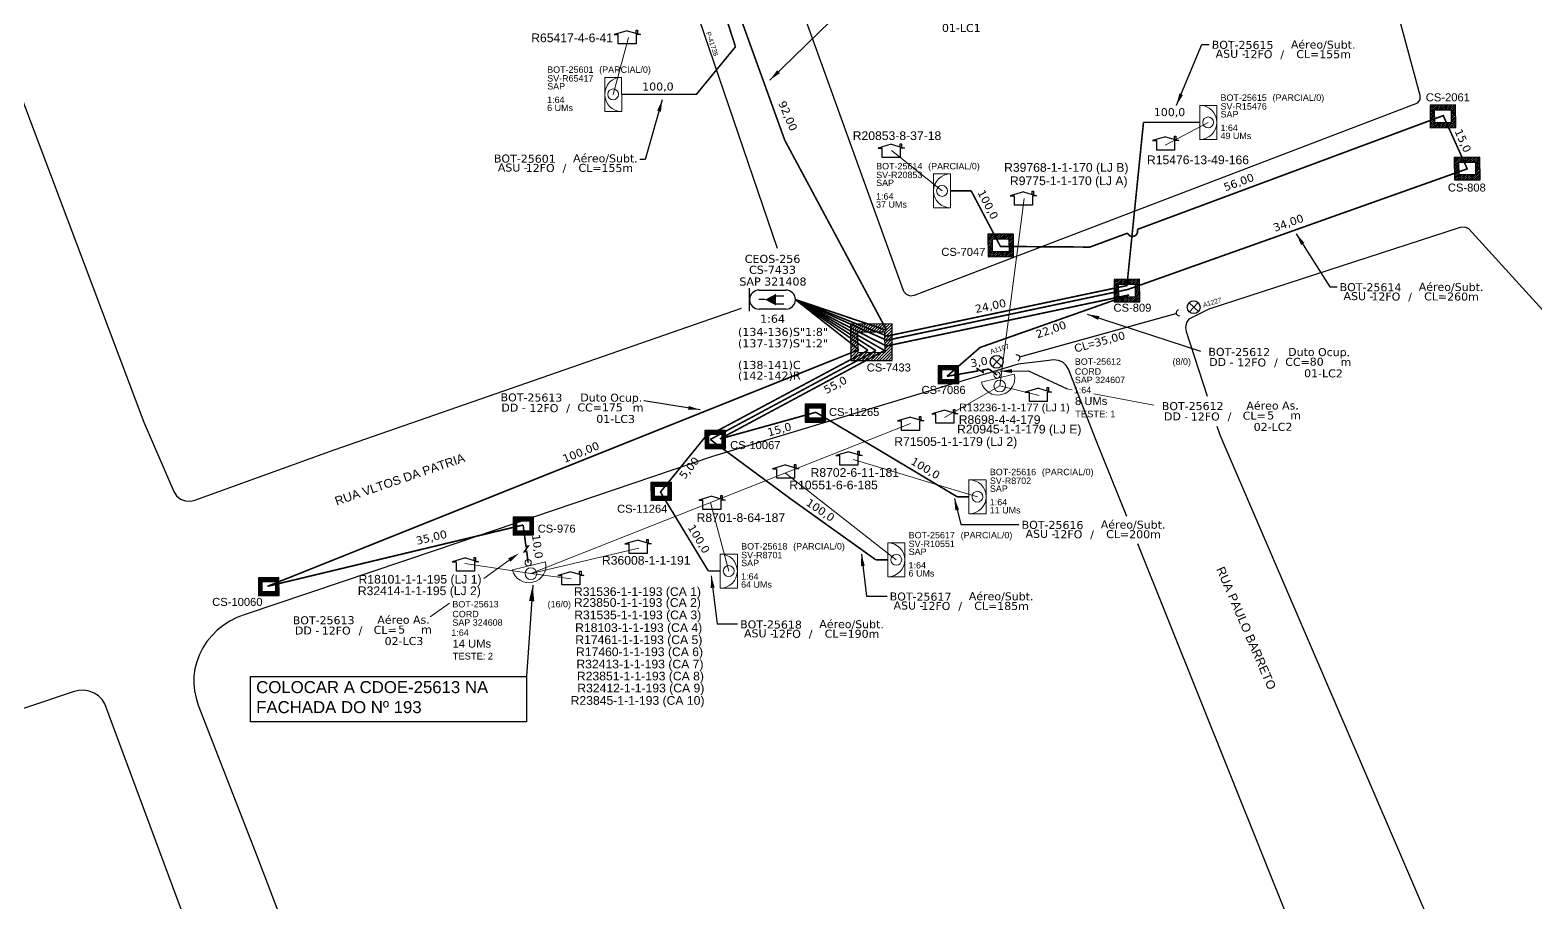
# Model space of a CAD drawing. Header units: millimetres. Extents: x 588718 to 589579, y 9715374 to 9716002.
# Drawn here: x 589070.2 to 589258.4, y 9715583.6 to 9715692.7 of the extents above; entities that cross this region are included whole.
import ezdxf
from ezdxf.enums import TextEntityAlignment as Align

# ---------------------------------------------------------------- set-up
doc = ezdxf.new("R2010")
doc.units = ezdxf.units.MM
for name, color, linetype in [('10.1-Caixas Subterrâneas', 5, 'Continuous'), ('20.4-CEOS', 1, 'Continuous'), ('CAP a instalar', 1, 'Continuous'), ('celulas gpon', 7, 'Continuous'), ('DROP DE CLIENTE', 140, 'Continuous'), ('label_cabos', 7, 'Continuous'), ('locais legendas', 7, 'Continuous'), ('QUADRA', 7, 'Continuous'), ('Subida Lateral', 5, 'Continuous'), ('surveys', 7, 'Continuous'), ('surveys legendas', 7, 'Continuous')]:
    doc.layers.add(name, color=color, linetype=linetype)
for name, color, linetype, lineweight in [("20.0-LEGENDA DOS CDO'S", 1, 'Continuous', 0), ('20.1-CDO_INTERIOR', 1, 'Continuous', 0), ('20.2-CDO_POSTE', 1, 'Continuous', 5), ('20.6-CORDOALHA_SUPORTE', 7, 'Continuous', 25), ('CORDOALHA_SUPORTE', 7, 'Continuous', 25), ('Segmento Logradouro Texto', 238, 'Continuous', 0)]:
    doc.layers.add(name, color=color, linetype=linetype, lineweight=lineweight)
doc.styles.add('ARIAL', font='arial.ttf')
doc.styles.add('DIGICADE', font='arial.ttf')
doc.styles.add('ROMANS', font='arial.ttf')
doc.styles.add('siredit', font='verdana.ttf')
doc.styles.get("Standard").update_dxf_attribs({"font": 'arial.ttf'})
doc.dimstyles.new('CL', dxfattribs={"dimtxt": 1, "dimasz": 2, "dimexe": 0.18, "dimexo": 0.0625, "dimgap": 0.09, "dimtad": 0, "dimdec": 0, "dimrnd": 1, "dimzin": 0, "dimdsep": 46, "dimtxsty": 'siredit', "dimblk": 'NONE', "dimcen": 0, "dimse1": 1, "dimse2": 1, "dimsd1": 1, "dimsd2": 1, "dimclrt": 7, "dimadec": 0, "dimazin": 0, "dimtfac": 1, "dimtdec": 0, "dimtofl": 0, "dimtmove": 0, "dimatfit": 3, "dimfxl": 0, "dimtolj": 1, "dimtzin": 0, "dimarcsym": 0})
doc.dimstyles.new('ISO-25', dxfattribs={"dimtxt": 2.5, "dimasz": 2.5, "dimexe": 1.25, "dimexo": 0.625, "dimtad": 1, "dimtxsty": 'Standard', "dimcen": 2.5, "dimadec": 0, "dimazin": 0, "dimtfac": 1, "dimtmove": 0, "dimatfit": 3, "dimfxl": 0, "dimarcsym": 0})

# ---------------------------------------------------------------- blocks, each defined once
blk = doc.blocks.new('SURVEY_SURVEY')
for p, q in [((0, 0.0000152), (-0.0000151, 0.0000108)), ((-0.0000151, 0.0000108), (-0.0000104, 0.0000108)), ((-0.0000103, 0), (-0.0000103, 0.0000108)), ((0.0000103, 0), (-0.0000103, 0)), ((0, 0.0000152), (0.0000151, 0.0000108)), ((0.0000101, 0.0000159), (0.0000117, 0.0000159)), ((0.0000101, 0.0000123), (0.0000101, 0.0000159)), ((0.0000151, 0.0000108), (0.0000103, 0.0000108)), ((0.0000103, 0.0000108), (0.0000103, 0)), ((0.0000117, 0.0000159), (0.0000117, 0.0000119))]:
    blk.add_line(p, q)
blk = doc.blocks.new('CDOI_CT_ESQ')
at = {"layer": '20.1-CDO_INTERIOR', "color": 8, "lineweight": 18}
blk.add_lwpolyline([(-2.12, -2.13), (-2.12, 2.12), (0, 2.12), (0.01, -2.13)], close=True, dxfattribs=at)
blk.add_circle((-1.06, 0), 0.68, dxfattribs=at)
blk.add_arc((0.01, 0), 2.13, 90.0276, 270.0276, dxfattribs=at)
at = {"layer": "20.0-LEGENDA DOS CDO'S", "color": 8, "style": 'ARIAL'}
for tag, p in [('CDO_N', (-9.3, 2.69)), ('SURVEY', (-9.3, 1.6)), ('SAP', (-9.3, 0.61)), ('1:XX', (-9.31, -1.08)), ('UMS', (-9.31, -2.09))]:
    blk.add_attdef(tag, p, '', height=0.8, rotation=359.9724, dxfattribs=at)
blk.add_attdef('FIBRAS_UTILIZADAS', text='', height=0.8, rotation=359.9724, dxfattribs=at).set_placement((-1.59, 2.69), align=Align.CENTER)
blk = doc.blocks.new('CDOI_CT_DRT')
at = {"layer": '20.1-CDO_INTERIOR', "color": 8, "lineweight": 18}
blk.add_lwpolyline([(2.13, -2.13), (2.13, 2.12), (0, 2.12), (0, -2.13)], close=True, dxfattribs=at)
blk.add_circle((1.06, 0), 0.68, dxfattribs=at)
blk.add_arc((0, 0), 2.13, 269.9724, 89.9724, dxfattribs=at)
at = {"layer": "20.0-LEGENDA DOS CDO'S", "color": 8, "style": 'ARIAL'}
for tag, p in [('SURVEY', (2.61, 1.6)), ('CDO_N', (2.61, 2.69)), ('SAP', (2.61, 0.61)), ('1:XX', (2.6, -1.08)), ('UMS', (2.6, -2.09))]:
    blk.add_attdef(tag, p, '', height=0.8, rotation=359.9724, dxfattribs=at)
blk.add_attdef('FIBRAS_UTILIZADAS', text='', height=0.8, rotation=359.9724, dxfattribs=at).set_placement((10.32, 2.69), align=Align.CENTER)
blk = doc.blocks.new('*X0')
at = {"color": 0, "linetype": 'Continuous'}
for p, q in [((-1.25, 0.34099), (-0.49099, 1.1)), ((-1.25, 0.517767), (-0.667767, 1.1)), ((-1.25, 0.694544), (-0.844544, 1.1)), ((-1.25, 0.87132), (-1.02132, 1.1)), ((-1.25, 1.048097), (-1.198097, 1.1)), ((-0.789214, 0.625), (-0.314214, 1.1)), ((-0.612437, 0.625), (-0.137437, 1.1)), ((-0.43566, 0.625), (0.03934, 1.1)), ((-0.258883, 0.625), (0.216117, 1.1)), ((-0.082107, 0.625), (0.392893, 1.1)), ((0.09467, 0.625), (0.56967, 1.1)), ((0.271447, 0.625), (0.746447, 1.1)), ((0.448223, 0.625), (0.923223, 1.1)), ((0.625, 0.625), (1.1, 1.1)), ((0.801777, 0.625), (1.25, 1.073223)), ((-1.25, 0.164214), (-0.8035, 0.610714)), ((-1.25, -0.012563), (-0.8035, 0.433937)), ((-1.25, -0.18934), (-0.8035, 0.25716)), ((-1.25, -0.366117), (-0.8035, 0.080383)), ((0.8035, 0.449947), (1.25, 0.896447)), ((0.8035, 0.27317), (1.25, 0.71967)), ((0.8035, 0.096393), (1.25, 0.542893)), ((0.8035, -0.080383), (1.25, 0.366117)), ((0.8035, -0.25716), (1.25, 0.18934)), ((0.8035, -0.433937), (1.25, 0.012563)), ((-1.25, -0.542893), (-0.8035, -0.096393)), ((-1.25, -0.71967), (-0.8035, -0.27317)), ((-1.25, -0.896447), (-0.8035, -0.449947)), ((-1.25, -1.073223), (-0.801777, -0.625)), ((-1.1, -1.1), (-0.625, -0.625)), ((-0.923223, -1.1), (-0.448223, -0.625)), ((-0.746447, -1.1), (-0.271447, -0.625)), ((-0.56967, -1.1), (-0.09467, -0.625)), ((-0.392893, -1.1), (0.082107, -0.625)), ((-0.216117, -1.1), (0.258883, -0.625)), ((-0.03934, -1.1), (0.43566, -0.625)), ((0.137437, -1.1), (0.612437, -0.625)), ((0.314214, -1.1), (0.789214, -0.625)), ((0.49099, -1.1), (1.25, -0.34099)), ((0.667767, -1.1), (1.25, -0.517767)), ((0.8035, -0.610714), (1.25, -0.164214)), ((0.844544, -1.1), (1.25, -0.694544)), ((1.02132, -1.1), (1.25, -0.87132)), ((1.198097, -1.1), (1.25, -1.048097))]:
    blk.add_line(p, q, dxfattribs=at)
blk = doc.blocks.new('MANHOLE_MQ')
at = {"color": 0, "linetype": 'Continuous'}
for p, q in [((0.00000623, 0.00000569), (-0.00000627, 0.00000569)), ((-0.00000627, 0.00000569), (-0.00000627, -0.00000531)), ((0.00000623, -0.00000531), (0.00000623, 0.00000569)), ((-0.00000404, 0.00000331), (0.00000399, 0.00000331)), ((-0.00000404, -0.00000294), (-0.00000404, 0.00000331)), ((0.00000399, 0.00000331), (0.00000399, -0.00000294)), ((0.00000399, -0.00000294), (-0.00000404, -0.00000294)), ((0.00000399, -0.00000294), (0.00000399, -0.00000294)), ((-0.00000627, -0.00000531), (0.00000623, -0.00000531))]:
    blk.add_line(p, q, dxfattribs=at)
at = {"color": 0, "linetype": 'Continuous', "xscale": 5e-06, "yscale": 5e-06, "zscale": 1e-05}
blk.add_blockref('*X0', (-0.00000002, 0.00000019), dxfattribs=at)
blk = doc.blocks.new('*U7')
at = {"color": 0}
blk.add_line((2.14, -0.58), (-2.1, -0.68), dxfattribs=at)
for centre, radius in [((0, 0.38), 0.733), ((0.03, -1.03), 0.393)]:
    blk.add_circle(centre, radius, dxfattribs=at)
blk.add_arc((0.02, -0.63), 2.12, 1.3782, 181.3782, dxfattribs=at)
blk = doc.blocks.new('*U15')
at = {"layer": '20.4-CEOS'}
for p, q in [((-4.54, 1.19), (-1.19, 1.19)), ((-1.19, -1.19), (-4.54, -1.19))]:
    blk.add_line(p, q, dxfattribs=at)
for points in [[(-5.73, -1.43), (-5.73, 1.44)], [(-3.79, 0), (-4.59, 0)], [(-2.47, 0.48), (-1.45, 0.48)], [(-2.47, -0.52), (-1.45, -0.52)]]:
    blk.add_lwpolyline(points, dxfattribs=at)
blk.add_lwpolyline([(-3.79, 0, 0, 1.47, 0), (-2.41, 0, 1.47, 1.47, 0)], format="xyseb", dxfattribs=at)
for centre, start, end in [((-4.54, 0), 90, 270), ((-1.19, 0), 270, 90)]:
    blk.add_arc(centre, 1.19, start, end, dxfattribs=at)
at = {"layer": '20.4-CEOS', "color": 7, "style": 'siredit'}
for tag, p in [('LOCAL', (-2.86, 4.24)), ('FID', (-2.86, 5.6)), ('SAP', (-2.81, 2.77)), ('RACIO_SPLITAGEM', (-2.86, -1.88))]:
    blk.add_attdef(tag, text='', height=1.01, dxfattribs=at).set_placement(p, align=Align.TOP_CENTER)
for tag, flags, p in [('ID_ATIVIDADE', 3, (-2.86, -3.58)), ('FATOR', 1, (-2.86, -4.89))]:
    blk.add_attdef(tag, text='', height=1.01, dxfattribs=dict(at, flags=flags)).set_placement(p, align=Align.TOP_CENTER)
at = {"layer": '20.4-CEOS', "color": 7, "style": 'siredit', "flags": 3}
blk.add_attdef('QTDE', (-4.97, -7.12), '', height=1.01, dxfattribs=at)
blk = doc.blocks.new('*U16')
at = {"layer": '20.4-CEOS', "color": 7, "style": 'siredit'}
for tag, p in [('FIBRAS_SPLITTER', (0, 0)), ('FIBRAS_TOP_C', (0, -4.13)), ('RESERVA_FINAIS', (0, -5.46))]:
    blk.add_attdef(tag, p, '', height=1.01, dxfattribs=at)
for tag, p, flags in [('ID_ATIVIDADE', (0, -6.77), 3), ('FATOR', (0, -8.09), 1), ('QTDE', (0, -9.4), 1), ('FID', (0, -10.71), 1)]:
    blk.add_attdef(tag, p, '', height=1.01, dxfattribs=dict(at, flags=flags))
blk = doc.blocks.new('*U17')
at = {"layer": '20.4-CEOS', "color": 7, "style": 'siredit'}
blk.add_attdef('FIBRAS_SPLITTER', (0, 0), '', height=1.01, dxfattribs=at)
for tag, p, flags in [('ID_ATIVIDADE', (0, -1.48), 3), ('FATOR', (0, -2.79), 1), ('QTDE', (0, -4.11), 1), ('FID', (0, -5.42), 1)]:
    blk.add_attdef(tag, p, '', height=1.01, dxfattribs=dict(at, flags=flags))
blk = doc.blocks.new('Inst CDOE-8 CAIXA DIST OPT CDOE 48F_8D C_SPL OPTAP')
at = {"layer": "20.0-LEGENDA DOS CDO'S", "color": 0, "style": 'ARIAL'}
for tag, p, height in [('FID', (0.12, 5.25), 0.8), ('SAP', (0.12, 2.96), 0.8), ('CORDOALHA', (0.12, 4.02), 0.8), ('1:XX', (-0.01, 1.7), 0.8), ('UMS', (0.14, 0.22), 1)]:
    blk.add_attdef(tag, p, '', height=height, rotation=0.118, dxfattribs=at)
at = {"layer": "20.0-LEGENDA DOS CDO'S", "color": 0}
for tag, p, style, flags in [('ID_ATIVIDADE', (0.12, 6.47), 'ARIAL', 3), ('FATOR', (7.92, 6.47), 'ARIAL', 1), ('QTDE', (0.23, -0.97), 'DIGICADE', 3)]:
    blk.add_attdef(tag, p, '', height=0.8, rotation=0.118, dxfattribs=dict(at, style=style, flags=flags))
at = {"layer": "20.0-LEGENDA DOS CDO'S", "color": 0, "style": 'ARIAL'}
blk.add_attdef('FIBRAS_UTILIZADAS', text='', height=0.8, rotation=0.118, dxfattribs=at).set_placement((13.48, 5.26), align=Align.CENTER)
blk = doc.blocks.new('Teste  FTTH')
at = {"color": 0, "lineweight": 0, "style": 'ROMANS'}
for tag, p in [('TESTE', (-2.3, -0.29)), ('QTDE', (0.21, -0.29))]:
    blk.add_attdef(tag, p, '', height=0.48, dxfattribs=at)
for tag, p, flags in [('FID', (-2.23, -1.25), 1), ('FATOR', (-2.23, -2.03), 3), ('ID_ATIVIDADE', (-2.23, -2.72), 3)]:
    blk.add_attdef(tag, p, '', height=0.48, dxfattribs=dict(at, flags=flags))
blk = doc.blocks.new('Inst CDOE-16 CAIXA DIST OPT CDOE 48F_16D C_SPL_2_1_8')
at = {"layer": "20.0-LEGENDA DOS CDO'S", "color": 0, "style": 'ARIAL'}
for tag, p, height in [('FID', (0.12, 5.25), 0.8), ('SAP', (0.12, 2.96), 0.8), ('CORDOALHA', (0.12, 4.02), 0.8), ('1:XX', (-0.01, 1.7), 0.8), ('UMS', (0.14, 0.22), 1)]:
    blk.add_attdef(tag, p, '', height=height, rotation=0.118, dxfattribs=at)
at = {"layer": "20.0-LEGENDA DOS CDO'S", "color": 0}
for tag, p, style, flags in [('ID_ATIVIDADE', (0.12, 6.47), 'ARIAL', 3), ('FATOR', (7.92, 6.47), 'ARIAL', 1), ('QTDE', (0.1, -1.17), 'DIGICADE', 3)]:
    blk.add_attdef(tag, p, '', height=0.8, rotation=0.118, dxfattribs=dict(at, style=style, flags=flags))
at = {"layer": "20.0-LEGENDA DOS CDO'S", "color": 0, "style": 'ARIAL'}
blk.add_attdef('FIBRAS_UTILIZADAS', text='', height=0.8, rotation=0.118, dxfattribs=at).set_placement((13.48, 5.26), align=Align.CENTER)
blk = doc.blocks.new('A$C7D267BC9')
at = {"color": 1}
for p, q in [((1.49, 2.26), (2.67, 1.17)), ((2.63, 2.3), (1.53, 1.13))]:
    blk.add_line(p, q, dxfattribs=at)
blk.add_circle((2.08, 1.72), 0.803, dxfattribs=at)
blk = doc.blocks.new('_None')
blk = doc.blocks.new('Inst CB DT OCUP CFOA-SM-DD-G-24')
at = {"layer": 'label_cabos', "color": 0, "style": 'siredit'}
for tag, flags, p in [('ID_ATIVIDADE', 3, (1.31, 2.67)), ('FATOR', 1, (11.56, 2.55))]:
    blk.add_attdef(tag, text='', height=1, rotation=359.69, dxfattribs=dict(at, flags=flags)).set_placement(p, align=Align.MIDDLE_CENTER)
for tag, p in [('TIPO_CABO', (1.11, 0)), ('DESTINO_CABO', (3.13, 1.26)), ('CABO', (4.69, -0.05)), ('/', (7.71, -0.05)), ('LANCE', (10.41, 0.02)), ('TIPO_CABO', (13.11, 1.24)), ('UND', (16.46, 0)), ('FID', (13.65, -1.41))]:
    blk.add_attdef(tag, text='', height=1, rotation=359.69, dxfattribs=at).set_placement(p, align=Align.MIDDLE_CENTER)
blk.add_attdef('QTDE', (11.93, -0.45), '', height=1, rotation=359.69, dxfattribs=at)
blk = doc.blocks.new('Inst CORD ALUMINIO 4.8 MM 3F(sem recursos)')
at = {"layer": '20.6-CORDOALHA_SUPORTE', "color": 0, "lineweight": 0, "style": 'ROMANS'}
blk.add_attdef('LANCE', text='', height=1, dxfattribs=at).set_placement((-0.54, -2.21), align=Align.RIGHT)
at = {"layer": '20.6-CORDOALHA_SUPORTE', "color": 0, "style": 'siredit'}
blk.add_attdef('QTDE', (-0.54, -2.21), '', height=1, rotation=359.69, dxfattribs=at)
at = {"layer": '20.6-CORDOALHA_SUPORTE', "color": 0, "lineweight": 0, "style": 'ROMANS'}
for tag, p, flags in [('FATOR', (-5.2, -4.44), 3), ('ID_ATIVIDADE', (-5.2, -6.67), 3), ('FID', (-5.2, -8.9), 1)]:
    blk.add_attdef(tag, p, '', height=1, dxfattribs=dict(at, flags=flags))
blk = doc.blocks.new('Inst CB DT OCUP CFOA-SM-DD-S-12')
at = {"layer": 'label_cabos', "color": 0, "style": 'siredit'}
for tag, flags, p in [('ID_ATIVIDADE', 3, (1.31, 2.67)), ('FATOR', 1, (11.56, 2.55))]:
    blk.add_attdef(tag, text='', height=1, rotation=359.69, dxfattribs=dict(at, flags=flags)).set_placement(p, align=Align.MIDDLE_CENTER)
for tag, p in [('TIPO_CABO', (1.11, 0)), ('DESTINO_CABO', (3.13, 1.26)), ('CABO', (4.69, -0.05)), ('/', (7.71, -0.05)), ('LANCE', (10.41, 0.02)), ('TIPO_CABO', (13.11, 1.24)), ('UND', (16.46, 0)), ('FID', (13.65, -1.41))]:
    blk.add_attdef(tag, text='', height=1, rotation=359.69, dxfattribs=at).set_placement(p, align=Align.MIDDLE_CENTER)
blk.add_attdef('QTDE', (11.93, -0.45), '', height=1, rotation=359.69, dxfattribs=at)
blk = doc.blocks.new('Inst CB AS CFOA-SM-ASU-120-S-12')
at = {"layer": 'label_cabos', "color": 0, "style": 'siredit'}
for tag, flags, p in [('ID_ATIVIDADE', 3, (1.31, 2.67)), ('FATOR', 1, (11.56, 2.55))]:
    blk.add_attdef(tag, text='', height=1, rotation=359.69, dxfattribs=dict(at, flags=flags)).set_placement(p, align=Align.MIDDLE_CENTER)
for tag, p in [('TIPO_CABO', (1.26, 0)), ('DESTINO_CABO', (3.13, 1.26)), ('CABO', (4.69, -0.05)), ('/', (7.71, -0.05)), ('LANCE', (10.81, 0)), ('TIPO_CABO', (13.11, 1.24)), ('UND', (15.96, 0)), ('FID', (13.15, -1.41))]:
    blk.add_attdef(tag, text='', height=1, rotation=359.69, dxfattribs=at).set_placement(p, align=Align.MIDDLE_CENTER)
blk.add_attdef('QTDE', (12.43, -0.47), '', height=1, rotation=359.69, dxfattribs=at)
blk = doc.blocks.new('LEGENDA DOS CABOS')
at = {"layer": 'label_cabos', "color": 0, "style": 'siredit'}
for tag, p in [('ID', (4.24, 1.63)), ('XX', (14.31, 1.67)), ('TIPO_CABO', (2.74, 0.52)), ('CABO', (6.16, 0.47)), ('/', (9.19, 0.47)), ('METROS', (14.36, 0.47))]:
    blk.add_attdef(tag, text='', height=1, rotation=359.69, dxfattribs=at).set_placement(p, align=Align.MIDDLE_CENTER)

msp = doc.modelspace()

# ---------------------------------------------------------------- linework, layer by layer
at = {"color": 2, "lineweight": 0}
for points in [[(589199.8, 9715647.9), (589200.45, 9715647.78)], [(589203.16, 9715647.26), (589210.66, 9715645.84)], [(589130.09, 9715626.49), (589126.9, 9715624.19)], [(589122.62, 9715621.12), (589120.2, 9715619.38)]]:
    msp.add_lwpolyline(points, dxfattribs=at)
at = {"color": 3}
msp.add_lwpolyline([(589097.74, 9715611.94), (589132.23, 9715611.94), (589132.23, 9715606.26), (589097.74, 9715606.26)], close=True, dxfattribs=at)
at = {"color": 2, "lineweight": 0}
msp.add_solid([(589129.95, 9715626.69), (589131.31, 9715627.36), (589130.24, 9715626.29)], dxfattribs=at)
at = {"layer": 'CAP a instalar', "ltscale": 5, "const_width": 0.2}
for points in [[(589145.87, 9715730.58), (589164.52, 9715678.96), (589177.25, 9715655.21)], [(589173.79, 9715652.79), (589165.85, 9715659.05)], [(589177.25, 9715655.21), (589165.85, 9715659.05)], [(589207.56, 9715659.63), (589177.22, 9715653.24)], [(589207.56, 9715659.63), (589188.92, 9715653.06), (589188.92, 9715653.06), (589184.79, 9715649.46)], [(589099.87, 9715623.21), (589099.87, 9715623.21), (589173.79, 9715652.79)], [(589188.14, 9715650.04), (589184.79, 9715649.46)], [(589190.05, 9715650.37), (589189.72, 9715650.32)], [(589190.05, 9715650.37), (589191.05, 9715649.62)], [(589099.87, 9715623.21), (589131.82, 9715630.87), (589131.82, 9715630.87), (589131.82, 9715630.87)], [(589132.11, 9715628.67), (589131.82, 9715630.87)], [(589132.45, 9715626.16), (589132.33, 9715627.08)]]:
    msp.add_lwpolyline(points, dxfattribs=at)
at = {"layer": 'CAP a instalar', "color": 8, "ltscale": 5, "const_width": 0.2}
for points in [[(589146.18, 9715728.23), (589158.36, 9715690.65)], [(589158.36, 9715690.65), (589153.47, 9715684.7), (589144.13, 9715684.7)], [(589165.85, 9715659.05), (589177.27, 9715653.96), (589207.42, 9715660.32), (589249.81, 9715675.39), (589246.81, 9715682.04), (589208.57, 9715667.81)], [(589165.85, 9715659.05), (589177.32, 9715654.49), (589207.28, 9715660.8), (589209.35, 9715681.2)], [(589209.35, 9715681.2), (589216.37, 9715681.2)], [(589187.82, 9715672.63), (589185.25, 9715672.63)], [(589207.37, 9715667.36), (589202.65, 9715665.61), (589191.47, 9715665.69), (589187.82, 9715672.63)], [(589177.01, 9715652.67), (589165.85, 9715659.05)], [(589175.91, 9715652.67), (589165.85, 9715659.05)], [(589174.92, 9715652.7), (589165.85, 9715659.05)], [(589174.92, 9715652.7), (589154.52, 9715641.81)], [(589175.91, 9715652.67), (589155.21, 9715641.56)], [(589176.99, 9715652.68), (589156.4, 9715641.63)], [(589186.05, 9715634.41), (589168.4, 9715644.96), (589156.4, 9715641.63)], [(589154.52, 9715641.81), (589148.98, 9715634.99), (589154.97, 9715625.12)], [(589155.21, 9715641.56), (589165.32, 9715634.09), (589175.9, 9715626.52)], [(589187.54, 9715634.41), (589186.05, 9715634.41)], [(589156.46, 9715625.12), (589154.97, 9715625.12)], [(589177.39, 9715626.52), (589175.9, 9715626.52)]]:
    msp.add_lwpolyline(points, dxfattribs=at)
msp.add_lwpolyline([(589200.35, 9715681.21), (589200.35, 9715681.21)], close=True, dxfattribs=at)
msp.add_lwpolyline([(589207.37, 9715667.36, 1), (589208.57, 9715667.81)], format="xyb", dxfattribs=at)
at = {"layer": 'CAP a instalar', "ltscale": 5}
msp.add_lwpolyline([(589177.22, 9715653.24, 0.2, 0.2, 0), (589165.85, 9715659.05, 0, 0, 0)], format="xyseb", dxfattribs=at)
at = {"layer": 'CAP a instalar', "ltscale": 5, "const_width": 0.2}
msp.add_lwpolyline([(589177.22, 9715653.24), (589177.22, 9715653.24)], close=True, dxfattribs=at)
at = {"layer": 'CORDOALHA_SUPORTE', "ltscale": 5, "const_width": 0.15}
msp.add_lwpolyline([(589213.47, 9715657.31), (589193.88, 9715651.88)], dxfattribs=at)
for points in [[(589213.92, 9715657.02, -1), (589213.75, 9715657.77)], [(589193.64, 9715651.39, 1), (589193.4, 9715652.12)]]:
    msp.add_lwpolyline(points, format="xyb", dxfattribs=at)
at = {"layer": 'DROP DE CLIENTE', "lineweight": 0}
for points in [[(589144.97, 9715691.8), (589143.07, 9715684.7)], [(589217.44, 9715681.2), (589212.07, 9715678.34)], [(589184.18, 9715672.63), (589177.86, 9715677.67)], [(589191.38, 9715648.26), (589194.45, 9715671.69)], [(589184.46, 9715644.3), (589191.38, 9715648.26), (589196.33, 9715647.04)], [(589132.78, 9715624.8), (589180.23, 9715643.54)], [(589188.6, 9715634.41), (589173.05, 9715639.05)], [(589178.45, 9715626.52), (589164.61, 9715637.37)], [(589155.25, 9715633.67), (589157.53, 9715625.12)], [(589146.28, 9715627.96), (589132.78, 9715624.8)], [(589132.78, 9715624.8), (589124.53, 9715626.05)], [(589132.78, 9715624.8), (589137.83, 9715624.14)]]:
    msp.add_lwpolyline(points, dxfattribs=at)
at = {"layer": 'QUADRA'}
msp.add_lwpolyline([(589070.56, 9715969.97), (589089.89, 9715903.11), (589127.01, 9715805.26), (589179.34, 9715660.12), (589179.68, 9715659.71), (589180.18, 9715659.52), (589180.72, 9715659.59), (589243.64, 9715683.63), (589243.93, 9715684.06), (589243.93, 9715684.57), (589238.23, 9715705.72), (589206.73, 9715833.24), (589180.6, 9715922.18), (589170.61, 9715964.17), (589166.88, 9715978.35), (589166.47, 9715978.7), (589165.93, 9715978.8), (589135.02, 9715975.99), (589109.76, 9715974.22), (589088.59, 9715972.48), (589071.38, 9715970.99), (589070.85, 9715970.9), (589070.56, 9715969.97)], close=True, dxfattribs=at)
msp.add_lwpolyline([(589070.56, 9715969.97), (589089.89, 9715903.11), (589127.01, 9715805.26), (589179.34, 9715660.12), (589179.68, 9715659.71), (589180.18, 9715659.52), (589180.72, 9715659.59), (589243.64, 9715683.63), (589243.93, 9715684.06), (589243.93, 9715684.57), (589238.23, 9715705.72), (589206.73, 9715833.24), (589180.6, 9715922.18), (589170.61, 9715964.17), (589166.88, 9715978.35), (589166.47, 9715978.7), (589165.93, 9715978.8), (589135.02, 9715975.99), (589109.76, 9715974.22), (589088.59, 9715972.48), (589071.38, 9715970.99), (589070.85, 9715970.9), (589070.56, 9715969.97)], close=True, dxfattribs=at)
for points in [[(589008.16, 9715846.07), (589084.43, 9715643.74), (589088.15, 9715635.05), (589088.49, 9715634.52), (589089.01, 9715634.12), (589089.62, 9715633.9), (589090.29, 9715633.85), (589090.8, 9715633.96), (589108.22, 9715640.28), (589159.09, 9715657.98)], [(589163.62, 9715665.45), (589150.21, 9715704.8), (589146.97, 9715714.87), (589113.79, 9715802.22)], [(589268.82, 9715647.2), (589249.99, 9715667.89), (589249.49, 9715668.11), (589248.94, 9715668.07), (589217.5, 9715657.85), (589215, 9715656.59), (589214.72, 9715656.17), (589214.59, 9715655.54), (589214.69, 9715655.05), (589217.32, 9715646.96)], [(589207.27, 9715631.92), (589203.37, 9715641.65), (589199.96, 9715650.34), (589199.68, 9715650.83), (589199.25, 9715651.21), (589198.72, 9715651.45), (589198.12, 9715651.53), (589197.54, 9715651.43), (589193.67, 9715650.96), (589155.47, 9715639.42), (589120.84, 9715627.68), (589096.95, 9715619.65), (589096.03, 9715619.3), (589095.15, 9715618.85), (589094.34, 9715618.32), (589093.59, 9715617.71), (589092.9, 9715617.03), (589092.3, 9715616.3), (589091.78, 9715615.51), (589091.36, 9715614.67), (589091.03, 9715613.79), (589090.81, 9715612.89), (589090.68, 9715611.98), (589090.66, 9715611.05), (589090.75, 9715610.13), (589090.94, 9715609.22), (589091.22, 9715608.36), (589098.61, 9715589.32), (589160.29, 9715427.67)], [(589218.53, 9715643.24), (589218.89, 9715642.14), (589266.23, 9715532.12)], [(589270.31, 9715474.71), (589208.64, 9715628.51)], [(589149.8, 9715419.39), (589079.55, 9715608.54), (589079.2, 9715609.07), (589078.74, 9715609.51), (589078.19, 9715609.86), (589077.58, 9715610.1), (589076.93, 9715610.21), (589076.26, 9715610.19), (589075.59, 9715610.04), (588991.37, 9715581.75)], [(589149.8, 9715419.39), (589079.55, 9715608.54), (589079.2, 9715609.07), (589078.74, 9715609.51), (589078.19, 9715609.86), (589077.58, 9715610.1), (589076.93, 9715610.21), (589076.26, 9715610.19), (589075.59, 9715610.04), (588991.37, 9715581.75)]]:
    msp.add_lwpolyline(points, dxfattribs=at)
at = {"layer": 'Subida Lateral', "color": 5, "const_width": 0.2}
for points in [[(589188.14, 9715650.04), (589188.63, 9715650.13), (589188.58, 9715650.4), (589189.3, 9715649.96), (589189.24, 9715650.23), (589189.72, 9715650.32)], [(589132.33, 9715627.08), (589132.26, 9715627.58), (589131.98, 9715627.54), (589132.45, 9715628.23), (589132.18, 9715628.18), (589132.11, 9715628.67)]]:
    msp.add_lwpolyline(points, dxfattribs=at)

# ---------------------------------------------------------------- block references
at = {"color": 2, "lineweight": 0}
ref = msp.add_blockref('Inst CB DT OCUP CFOA-SM-DD-G-24', (589172.93, 9715694.41), dxfattribs=at)
ref.add_attrib('DESTINO_CABO', 'CEO-25601', dxfattribs={"layer": 'label_cabos', "color": 0, "height": 1, "rotation": 359.69, "style": 'siredit'}).set_placement((589176.06, 9715695.67), align=Align.MIDDLE_CENTER)
ref.add_attrib('TIPO_CABO', 'Duto Ocup.', dxfattribs={"layer": 'label_cabos', "color": 0, "height": 1, "rotation": 359.69, "style": 'siredit'}).set_placement((589186.04, 9715695.66), align=Align.MIDDLE_CENTER)
ref.add_attrib('/', '/', dxfattribs={"layer": 'label_cabos', "color": 0, "height": 1, "rotation": 359.69, "style": 'siredit'}).set_placement((589180.65, 9715694.36), align=Align.MIDDLE_CENTER)
ref.add_attrib('FID', '01-LC1', dxfattribs={"layer": 'label_cabos', "color": 0, "height": 1, "rotation": 359.69, "style": 'siredit'}).set_placement((589186.58, 9715693), align=Align.MIDDLE_CENTER)
ref.add_attrib('LANCE', 'CC=', dxfattribs={"layer": 'label_cabos', "color": 0, "height": 1, "rotation": 359.69, "style": 'siredit'}).set_placement((589183.34, 9715694.43), align=Align.MIDDLE_CENTER)
ref.add_attrib('UND', 'm', dxfattribs={"layer": 'label_cabos', "color": 0, "height": 1, "rotation": 359.69, "style": 'siredit'}).set_placement((589189.4, 9715694.41), align=Align.MIDDLE_CENTER)
ref.add_attrib('CABO', '24FO', dxfattribs={"layer": 'label_cabos', "color": 0, "height": 1, "rotation": 359.69, "style": 'siredit'}).set_placement((589177.62, 9715694.36), align=Align.MIDDLE_CENTER)
ref.add_attrib('TIPO_CABO', 'DD - ', dxfattribs={"layer": 'label_cabos', "color": 0, "height": 1, "rotation": 359.69, "style": 'siredit'}).set_placement((589174.04, 9715694.41), align=Align.MIDDLE_CENTER)
ref.add_attrib('QTDE', '130', (589184.86, 9715693.96), dxfattribs={"layer": 'label_cabos', "color": 0, "height": 1, "rotation": 359.69, "style": 'siredit'})
for p, values in [((589217.5, 9715689.25), {'ID': 'BOT-25615', 'CABO': '12FO', 'METROS': 'CL=155m', 'XX': 'Aéreo/Subt.', '/': '/', 'TIPO_CABO': 'ASU -'}), ((589127.79, 9715675.03), {'ID': 'BOT-25601', 'CABO': '12FO', 'METROS': 'CL=155m', 'XX': 'Aéreo/Subt.', '/': '/', 'TIPO_CABO': 'ASU -'}), ((589233.48, 9715658.96), {'ID': 'BOT-25614', 'CABO': '12FO', 'METROS': 'CL=260m', 'XX': 'Aéreo/Subt.', '/': '/', 'TIPO_CABO': 'ASU -'}), ((589193.74, 9715629.25), {'ID': 'BOT-25616', 'CABO': '12FO', 'METROS': 'CL=200m', 'XX': 'Aéreo/Subt.', '/': '/', 'TIPO_CABO': 'ASU -'}), ((589177.25, 9715620.29), {'ID': 'BOT-25617', 'CABO': '12FO', 'METROS': 'CL=185m', 'XX': 'Aéreo/Subt.', '/': '/', 'TIPO_CABO': 'ASU -'}), ((589158.56, 9715616.81), {'ID': 'BOT-25618', 'CABO': '12FO', 'METROS': 'CL=190m', 'XX': 'Aéreo/Subt.', '/': '/', 'TIPO_CABO': 'ASU -'})]:
    msp.add_blockref('LEGENDA DOS CABOS', p, dxfattribs=at).add_auto_attribs(values)
for p in [(589213.55, 9715656.38), (589188.93, 9715649.55)]:
    msp.add_blockref('A$C7D267BC9', p)
at = {"color": 0, "lineweight": 0, "rotation": 15.50738651452228}
msp.add_blockref('Inst CORD ALUMINIO 4.8 MM 3F(sem recursos)', (589203.29, 9715655.39), dxfattribs=at).add_auto_attribs({'QTDE': '35,00', 'LANCE': 'CL='})
at = {"color": 2, "lineweight": 0}
ref = msp.add_blockref('Inst CB DT OCUP CFOA-SM-DD-S-12', (589218.19, 9715651.24), dxfattribs=at)
ref.add_attrib('DESTINO_CABO', 'BOT-25612', dxfattribs={"layer": 'label_cabos', "color": 0, "height": 1, "rotation": 359.69, "style": 'siredit'}).set_placement((589221.32, 9715652.5), align=Align.MIDDLE_CENTER)
ref.add_attrib('TIPO_CABO', 'Duto Ocup.', dxfattribs={"layer": 'label_cabos', "color": 0, "height": 1, "rotation": 359.69, "style": 'siredit'}).set_placement((589231.3, 9715652.49), align=Align.MIDDLE_CENTER)
ref.add_attrib('/', '/', dxfattribs={"layer": 'label_cabos', "color": 0, "height": 1, "rotation": 359.69, "style": 'siredit'}).set_placement((589225.9, 9715651.19), align=Align.MIDDLE_CENTER)
ref.add_attrib('FID', '01-LC2', dxfattribs={"layer": 'label_cabos', "color": 0, "height": 1, "rotation": 359.69, "style": 'siredit'}).set_placement((589231.84, 9715649.83), align=Align.MIDDLE_CENTER)
ref.add_attrib('LANCE', 'CC=', dxfattribs={"layer": 'label_cabos', "color": 0, "height": 1, "rotation": 359.69, "style": 'siredit'}).set_placement((589228.6, 9715651.26), align=Align.MIDDLE_CENTER)
ref.add_attrib('UND', 'm', dxfattribs={"layer": 'label_cabos', "color": 0, "height": 1, "rotation": 359.69, "style": 'siredit'}).set_placement((589234.65, 9715651.24), align=Align.MIDDLE_CENTER)
ref.add_attrib('CABO', '12FO', dxfattribs={"layer": 'label_cabos', "color": 0, "height": 1, "rotation": 359.69, "style": 'siredit'}).set_placement((589222.87, 9715651.19), align=Align.MIDDLE_CENTER)
ref.add_attrib('TIPO_CABO', 'DD - ', dxfattribs={"layer": 'label_cabos', "color": 0, "height": 1, "rotation": 359.69, "style": 'siredit'}).set_placement((589219.3, 9715651.24), align=Align.MIDDLE_CENTER)
ref.add_attrib('QTDE', '80', (589230.12, 9715650.79), dxfattribs={"layer": 'label_cabos', "color": 0, "height": 1, "rotation": 359.69, "style": 'siredit'})
ref = msp.add_blockref('Inst CB DT OCUP CFOA-SM-DD-S-12', (589129.73, 9715645.55), dxfattribs=at)
ref.add_attrib('DESTINO_CABO', 'BOT-25613', dxfattribs={"layer": 'label_cabos', "color": 0, "height": 1, "rotation": 359.69, "style": 'siredit'}).set_placement((589132.86, 9715646.81), align=Align.MIDDLE_CENTER)
ref.add_attrib('TIPO_CABO', 'Duto Ocup.', dxfattribs={"layer": 'label_cabos', "color": 0, "height": 1, "rotation": 359.69, "style": 'siredit'}).set_placement((589142.84, 9715646.79), align=Align.MIDDLE_CENTER)
ref.add_attrib('/', '/', dxfattribs={"layer": 'label_cabos', "color": 0, "height": 1, "rotation": 359.69, "style": 'siredit'}).set_placement((589137.44, 9715645.49), align=Align.MIDDLE_CENTER)
ref.add_attrib('FID', '01-LC3', dxfattribs={"layer": 'label_cabos', "color": 0, "height": 1, "rotation": 359.69, "style": 'siredit'}).set_placement((589143.38, 9715644.13), align=Align.MIDDLE_CENTER)
ref.add_attrib('LANCE', 'CC=', dxfattribs={"layer": 'label_cabos', "color": 0, "height": 1, "rotation": 359.69, "style": 'siredit'}).set_placement((589140.14, 9715645.57), align=Align.MIDDLE_CENTER)
ref.add_attrib('UND', 'm', dxfattribs={"layer": 'label_cabos', "color": 0, "height": 1, "rotation": 359.69, "style": 'siredit'}).set_placement((589146.19, 9715645.55), align=Align.MIDDLE_CENTER)
ref.add_attrib('CABO', '12FO', dxfattribs={"layer": 'label_cabos', "color": 0, "height": 1, "rotation": 359.69, "style": 'siredit'}).set_placement((589134.42, 9715645.49), align=Align.MIDDLE_CENTER)
ref.add_attrib('TIPO_CABO', 'DD - ', dxfattribs={"layer": 'label_cabos', "color": 0, "height": 1, "rotation": 359.69, "style": 'siredit'}).set_placement((589130.84, 9715645.54), align=Align.MIDDLE_CENTER)
ref.add_attrib('QTDE', '175', (589141.66, 9715645.09), dxfattribs={"layer": 'label_cabos', "color": 0, "height": 1, "rotation": 359.69, "style": 'siredit'})
at = {"layer": '10.1-Caixas Subterrâneas', "color": 30, "rotation": 180.4029588641664}
for p, xscale, yscale, zscale in [((589246.76, 9715682), 255830.0434489276, 255830.0434489263, 255830.0434489266), ((589249.8, 9715675.48), 255830.0434489276, 255830.0434489263, 255830.0434489266), ((589191.51, 9715665.87), 255830.0434489276, 255830.0434489263, 255830.0434489266), ((589207.27, 9715660.22), 255830.0434489276, 255830.0434489263, 255830.0434489266), ((589175.33, 9715653.8), 415723.8206045073, 415723.8206045053, 415723.8206045057), ((589184.96, 9715649.7), 204664.034759142, 204664.0347591411, 204664.0347591413), ((589168.33, 9715644.89), 204664.034759142, 204664.0347591411, 204664.0347591413), ((589155.83, 9715641.61), 204664.034759142, 204664.0347591411, 204664.0347591413), ((589149.07, 9715635.12), 204664.034759142, 204664.0347591411, 204664.0347591413), ((589131.84, 9715630.78), 204664.034759142, 204664.0347591411, 204664.0347591413), ((589100.03, 9715623.21), 204664.034759142, 204664.0347591411, 204664.0347591413)]:
    msp.add_blockref('MANHOLE_MQ', p, dxfattribs=dict(at, xscale=xscale, yscale=yscale, zscale=zscale))
at = {"layer": "20.0-LEGENDA DOS CDO'S", "lineweight": 0}
for name, p, values in [('Inst CDOE-8 CAIXA DIST OPT CDOE 48F_8D C_SPL OPTAP', (589200.65, 9715645.64), {'FID': 'BOT-25612', 'CORDOALHA': 'CORD', 'SAP': 'SAP 324607', '1:XX': '1:64', 'UMS': '8 UMs', 'FIBRAS_UTILIZADAS': '(8/0)'}), ('Inst CDOE-16 CAIXA DIST OPT CDOE 48F_16D C_SPL_2_1_8', (589122.86, 9715615.32), {'FID': 'BOT-25613', 'CORDOALHA': 'CORD', 'SAP': 'SAP 324608', '1:XX': '1:64', 'UMS': '14 UMs', 'FIBRAS_UTILIZADAS': '(16/0)'})]:
    msp.add_blockref(name, p, dxfattribs=at).add_auto_attribs(values)
for p, xscale, yscale, zscale, rotation, values in [((589204.83, 9715644.84), 1.750499999999907, 1.750499999999988, 1.750499999999999, 3.12679769155e-05, {'TESTE': 'TESTE:', 'QTDE': '1'}), ((589127.04, 9715614.57), 1.750500000000025, 1.750500000000002, 1.750499999999995, 0.004078562105230502, {'TESTE': 'TESTE:', 'QTDE': '2'})]:
    msp.add_blockref('Teste  FTTH', p, dxfattribs=dict(at, xscale=xscale, yscale=yscale, zscale=zscale, rotation=rotation)).add_auto_attribs(values)
at = {"layer": '20.1-CDO_INTERIOR'}
for name, p, values in [('CDOI_CT_ESQ', (589144.13, 9715684.7), {'CDO_N': 'BOT-25601', 'FIBRAS_UTILIZADAS': '             (PARCIAL/0)', 'SURVEY': 'SV-R65417', 'SAP': 'SAP', '1:XX': '1:64', 'UMS': '6 UMs'}), ('CDOI_CT_DRT', (589216.37, 9715681.2), {'CDO_N': 'BOT-25615', 'FIBRAS_UTILIZADAS': '             (PARCIAL/0)', 'SURVEY': 'SV-R15476', 'SAP': 'SAP', '1:XX': '1:64', 'UMS': '49 UMs'}), ('CDOI_CT_ESQ', (589185.24, 9715672.63), {'CDO_N': 'BOT-25614', 'FIBRAS_UTILIZADAS': '             (PARCIAL/0)', 'SURVEY': 'SV-R20853', 'SAP': 'SAP', '1:XX': '1:64', 'UMS': '37 UMs'}), ('CDOI_CT_DRT', (589187.54, 9715634.41), {'CDO_N': 'BOT-25616', 'FIBRAS_UTILIZADAS': '             (PARCIAL/0)', 'SURVEY': 'SV-R8702', 'SAP': 'SAP', '1:XX': '1:64', 'UMS': '11 UMs'}), ('CDOI_CT_DRT', (589177.39, 9715626.52), {'CDO_N': 'BOT-25617', 'FIBRAS_UTILIZADAS': '             (PARCIAL/0)', 'SURVEY': 'SV-R10551', 'SAP': 'SAP', '1:XX': '1:64', 'UMS': '6 UMs'}), ('CDOI_CT_DRT', (589156.46, 9715625.12), {'CDO_N': 'BOT-25618', 'FIBRAS_UTILIZADAS': '             (PARCIAL/0)', 'SURVEY': 'SV-R8701', 'SAP': 'SAP', '1:XX': '1:64', 'UMS': '64 UMs'})]:
    msp.add_blockref(name, p, dxfattribs=at).add_auto_attribs(values)
at = {"layer": '20.2-CDO_POSTE', "xscale": -1, "rotation": 195.0932072165203}
for p in [(589191.29, 9715648.62), (589132.69, 9715625.16)]:
    msp.add_blockref('*U7', p, dxfattribs=at)
at = {"layer": '20.4-CEOS', "lineweight": 0}
msp.add_blockref('*U15', (589165.85, 9715659.04), dxfattribs=at).add_auto_attribs({'FID': 'CEOS-256', 'LOCAL': 'CS-7433', 'SAP': 'SAP 321408', 'RACIO_SPLITAGEM': '1:64'})
at = {"layer": '20.4-CEOS', "color": 0, "lineweight": 0}
for name, p, values in [('*U16', (589158.67, 9715654.5), {'FIBRAS_SPLITTER': '(134-136)S"1:8"', 'FIBRAS_TOP_C': '(138-141)C', 'RESERVA_FINAIS': '(142-142)R'}), ('*U17', (589158.67, 9715653.08), {'FIBRAS_SPLITTER': '(137-137)S"1:2"'})]:
    msp.add_blockref(name, p, dxfattribs=at).add_auto_attribs(values)
at = {"layer": 'label_cabos', "color": 2}
ref = msp.add_blockref('Inst CB AS CFOA-SM-ASU-120-S-12', (589212.38, 9715644.45), dxfattribs=dict(at, rotation=0.4634636605450991))
ref.add_attrib('DESTINO_CABO', 'BOT-25612', dxfattribs={"color": 0, "height": 1, "rotation": 0.1535, "style": 'siredit'}).set_placement((589215.5, 9715645.74), align=Align.MIDDLE_CENTER)
ref.add_attrib('TIPO_CABO', 'Aéreo As.', dxfattribs={"color": 0, "height": 1, "rotation": 0.1535, "style": 'siredit'}).set_placement((589225.48, 9715645.8), align=Align.MIDDLE_CENTER)
ref.add_attrib('CABO', '12FO', dxfattribs={"color": 0, "height": 1, "rotation": 0.1535, "style": 'siredit'}).set_placement((589217.07, 9715644.43), align=Align.MIDDLE_CENTER)
ref.add_attrib('/', '/', dxfattribs={"color": 0, "height": 1, "rotation": 0.1535, "style": 'siredit'}).set_placement((589220.1, 9715644.46), align=Align.MIDDLE_CENTER)
ref.add_attrib('TIPO_CABO', 'DD - ', dxfattribs={"color": 0, "height": 1, "rotation": 0.1535, "style": 'siredit'}).set_placement((589213.65, 9715644.45), align=Align.MIDDLE_CENTER)
ref.add_attrib('FID', '02-LC2', dxfattribs={"color": 0, "height": 1, "rotation": 0.1535, "style": 'siredit'}).set_placement((589225.54, 9715643.14), align=Align.MIDDLE_CENTER)
ref.add_attrib('LANCE', 'CL=', dxfattribs={"color": 0, "height": 1, "rotation": 0.1535, "style": 'siredit'}).set_placement((589223.19, 9715644.54), align=Align.MIDDLE_CENTER)
ref.add_attrib('QTDE', '5', (589224.82, 9715644.07), dxfattribs={"color": 0, "height": 1, "rotation": 0.1535, "style": 'siredit'})
ref.add_attrib('UND', 'm', dxfattribs={"color": 0, "height": 1, "rotation": 0.1535, "style": 'siredit'}).set_placement((589228.35, 9715644.58), align=Align.MIDDLE_CENTER)
ref = msp.add_blockref('Inst CB AS CFOA-SM-ASU-120-S-12', (589103.77, 9715617.68), dxfattribs=dict(at, rotation=0.4634636605450992))
ref.add_attrib('DESTINO_CABO', 'BOT-25613', dxfattribs={"color": 0, "height": 1, "rotation": 0.1535, "style": 'siredit'}).set_placement((589106.89, 9715618.97), align=Align.MIDDLE_CENTER)
ref.add_attrib('TIPO_CABO', 'Aéreo As.', dxfattribs={"color": 0, "height": 1, "rotation": 0.1535, "style": 'siredit'}).set_placement((589116.87, 9715619.03), align=Align.MIDDLE_CENTER)
ref.add_attrib('CABO', '12FO', dxfattribs={"color": 0, "height": 1, "rotation": 0.1535, "style": 'siredit'}).set_placement((589108.46, 9715617.67), align=Align.MIDDLE_CENTER)
ref.add_attrib('/', '/', dxfattribs={"color": 0, "height": 1, "rotation": 0.1535, "style": 'siredit'}).set_placement((589111.49, 9715617.69), align=Align.MIDDLE_CENTER)
ref.add_attrib('TIPO_CABO', 'DD - ', dxfattribs={"color": 0, "height": 1, "rotation": 0.1535, "style": 'siredit'}).set_placement((589105.04, 9715617.69), align=Align.MIDDLE_CENTER)
ref.add_attrib('FID', '02-LC3', dxfattribs={"color": 0, "height": 1, "rotation": 0.1535, "style": 'siredit'}).set_placement((589116.93, 9715616.37), align=Align.MIDDLE_CENTER)
ref.add_attrib('LANCE', 'CL=', dxfattribs={"color": 0, "height": 1, "rotation": 0.1535, "style": 'siredit'}).set_placement((589114.58, 9715617.77), align=Align.MIDDLE_CENTER)
ref.add_attrib('QTDE', '5', (589116.21, 9715617.31), dxfattribs={"color": 0, "height": 1, "rotation": 0.1535, "style": 'siredit'})
ref.add_attrib('UND', 'm', dxfattribs={"color": 0, "height": 1, "rotation": 0.1535, "style": 'siredit'}).set_placement((589119.74, 9715617.81), align=Align.MIDDLE_CENTER)
at = {"layer": 'surveys', "color": 255, "xscale": 108778.3616383397, "yscale": 108778.3616887024, "zscale": 108778.3616438893}
for p in [(589144.83, 9715691), (589177.83, 9715676.8), (589164.63, 9715636.72), (589172.54, 9715638.37), (589155.41, 9715632.82)]:
    msp.add_blockref('SURVEY_SURVEY', p, dxfattribs=at)
at = {"layer": 'surveys', "color": 151, "xscale": 108778.3616383397, "yscale": 108778.3616887024, "zscale": 108778.3616438893}
for p in [(589212.12, 9715677.74), (589194.35, 9715670.86), (589196.21, 9715646.31), (589180.24, 9715642.7), (589184.52, 9715643.59), (589146.19, 9715627.33), (589124.61, 9715625.1), (589137.78, 9715623.38)]:
    msp.add_blockref('SURVEY_SURVEY', p, dxfattribs=at)

# ---------------------------------------------------------------- texts
at = {"color": 0, "insert": (589098.46, 9715611.36), "char_height": 1.5, "width": 73.575, "attachment_point": 1, "style": 'ARIAL'}
msp.add_mtext('{\\C3;COLOCAR A CDOE-25613 NA \\PFACHADA DO Nº 193}', dxfattribs=at)
at = {"layer": 'celulas gpon', "style": 'siredit'}
for p in [(589146.7, 9715685.18), (589210.64, 9715681.98)]:
    msp.add_text('100,0', height=1, dxfattribs=at).set_placement(p)
for s, rotation, p in [('92,00', 293.0343, (589163.69, 9715683.62)), ('15,0', 294.2308, (589248.2, 9715680.1)), ('56,00', 20.41, (589219.59, 9715672.57)), ('100,0', 297.7088, (589188.56, 9715672.44)), ('34,00', 19.5681, (589225.77, 9715667.51)), ('24,00', 11.9021, (589188.41, 9715657.36)), ('22,00', 19.4162, (589196.1, 9715654.19)), ('3,0', 9.8857, (589187.8, 9715650.57)), ('55,0', 28.2194, (589169.72, 9715647.23)), ('15,0', 15.5105, (589162.51, 9715641.94)), ('100,00', 21.8126, (589137, 9715638.63)), ('5,00', 50.9158, (589152, 9715636.51)), ('100,0', 329.1553, (589180.16, 9715638.56)), ('100,0', 325.8025, (589167.07, 9715633.43)), ('100,0', 301.2681, (589152.34, 9715630.56)), ('35,00', 13.4776, (589118.57, 9715628.39)), ('10,0', 277.6793, (589132.92, 9715629.64))]:
    msp.add_text(s, height=1, rotation=rotation, dxfattribs=at).set_placement(p)
at = {"layer": 'locais legendas', "color": 10}
for s, rotation, p in [('P-41738', 288.8112, (589154.66, 9715692.41)), ('A1227', 16.8043, (589216.86, 9715658.06)), ('A1197', 16.8043, (589190.3, 9715652.24))]:
    msp.add_text(s, height=0.6, rotation=rotation, dxfattribs=at).set_placement(p)
at = {"layer": 'locais legendas', "color": 30}
for s, p in [('CS-2061', (589244.63, 9715683.83)), ('CS-808', (589247.39, 9715672.55)), ('CS-7047', (589184.08, 9715664.51)), ('CS-809', (589205.6, 9715657.53)), ('CS-7433', (589174.76, 9715650.06)), ('CS-7086', (589181.61, 9715647.26)), ('CS-11265', (589170.05, 9715644.5)), ('CS-10067', (589157.69, 9715640.36)), ('CS-11264', (589143.56, 9715632.41)), ('CS-976', (589133.64, 9715629.92)), ('CS-10060', (589092.96, 9715620.76))]:
    msp.add_text(s, height=1, dxfattribs=at).set_placement(p)
at = {"layer": 'Segmento Logradouro Texto', "color": 5, "linetype": 'Continuous', "char_height": 1.0878, "attachment_point": 1, "style": 'DIGICADE'}
for s, insert, width, rotation in [('RUA VLTOS DA PATRIA', (589108.16, 9715634.33), 17.3645, 18.8945), ('RUA PAULO BARRETO', (589219.42, 9715625.8), 24.0299, 293.2829)]:
    msp.add_mtext(s, dxfattribs=dict(at, insert=insert, width=width, rotation=rotation))
at = {"layer": 'surveys legendas', "color": 3}
for s, p in [('R65417-4-6-41', (589132.83, 9715691.22)), ('R20853-8-37-18', (589173.01, 9715678.99)), ('R10551-6-6-185', (589165.08, 9715635.33)), ('R8702-6-11-181', (589167.74, 9715636.89))]:
    msp.add_text(s, height=1.0878, dxfattribs=at).set_placement(p)
at = {"layer": 'surveys legendas', "color": 0}
for s, height, p in [('R39768-1-1-170 (LJ B)', 1.0878, (589191.93, 9715675.02)), ('R15476-13-49-166', 1.0878, (589209.78, 9715675.97)), ('R9775-1-1-170 (LJ A)', 1.0878, (589192.66, 9715673.35)), ('R13236-1-1-177 (LJ 1)', 0.979, (589186.29, 9715645.07)), ('R8698-4-4-179', 1.0878, (589186.26, 9715643.5)), ('R20945-1-1-179 (LJ E)', 1.0878, (589186.05, 9715642.31)), ('R71505-1-1-179 (LJ 2)', 1.0878, (589178.2, 9715640.76)), ('R36008-1-1-191', 1.0878, (589141.67, 9715625.91)), ('R32414-1-1-195 (LJ 2)', 1.0878, (589111.16, 9715622.11)), ('R18101-1-1-195 (LJ 1)', 1.0878, (589111.25, 9715623.55)), ('R23850-1-1-193 (CA 2)', 1.0878, (589138.16, 9715620.64)), ('R31536-1-1-193 (CA 1)', 1.0878, (589138.17, 9715622)), ('R31535-1-1-193 (CA 3)', 1.0878, (589138.2, 9715619.09)), ('R18103-1-1-193 (CA 4)', 1.0878, (589138.32, 9715617.5)), ('R17461-1-1-193 (CA 5)', 1.0878, (589138.34, 9715615.99)), ('R17460-1-1-193 (CA 6)', 1.0878, (589138.43, 9715614.48)), ('R32413-1-1-193 (CA 7)', 1.0878, (589138.48, 9715612.95)), ('R23851-1-1-193 (CA 8)', 1.0878, (589138.54, 9715611.45)), ('R32412-1-1-193 (CA 9)', 1.0878, (589138.59, 9715609.95)), ('R23845-1-1-193 (CA 10)', 1.0878, (589137.76, 9715608.4))]:
    msp.add_text(s, height=height, dxfattribs=at).set_placement(p)
at = {"layer": 'surveys legendas', "color": 2}
msp.add_text('R8701-8-64-187', height=1.0878, dxfattribs=at).set_placement((589153.5, 9715631.25))

# ---------------------------------------------------------------- leaders
at = {"color": 2, "lineweight": 0}
for points, override in [([(589162.66, 9715686.48), (589171.69, 9715695.28)], {"dimasz": 1.5, "dimgap": 0.625, "dimtad": 0}), ([(589213.48, 9715683.33), (589216.64, 9715690.94), (589217.55, 9715690.94)], {"dimasz": 1.5, "dimtad": 0}), ([(589149.21, 9715684.03), (589147.09, 9715676.54), (589146.39, 9715676.54)], {"dimasz": 1.5, "dimtad": 0}), ([(589228.45, 9715667.27), (589232.62, 9715660.65), (589233.54, 9715660.65)], {"dimasz": 1.5, "dimtad": 0}), ([(589202.33, 9715657.21), (589216.46, 9715652.58)], {"dimasz": 1.5, "dimtad": 0}), ([(589191.43, 9715650.1), (589194.99, 9715650.14), (589199.8, 9715647.9)], {"dimasz": 1.5, "dimtad": 0}), ([(589153.95, 9715645.28), (589146.89, 9715646.39)], {"dimasz": 1.5, "dimtad": 0}), ([(589185.71, 9715634.2), (589186.52, 9715630.93), (589193.79, 9715630.93)], {"dimasz": 1.5, "dimtad": 0}), ([(589174.09, 9715627.24), (589174.74, 9715621.97), (589177.3, 9715621.97)], {"dimasz": 1.5, "dimtad": 0}), ([(589155.33, 9715624.52), (589156.05, 9715618.5), (589158.61, 9715618.5)], {"dimasz": 1.5, "dimtad": 0})]:
    msp.add_leader(points, dimstyle='ISO-25', override=override, dxfattribs=at)
at = {"color": 3}
msp.add_leader([(589133.02, 9715623.35), (589132.23, 9715611.94)], dimstyle='CL', override={"dimgap": 0.09, "dimtad": 0}, dxfattribs=at)

doc.saveas('drawing.dxf')
